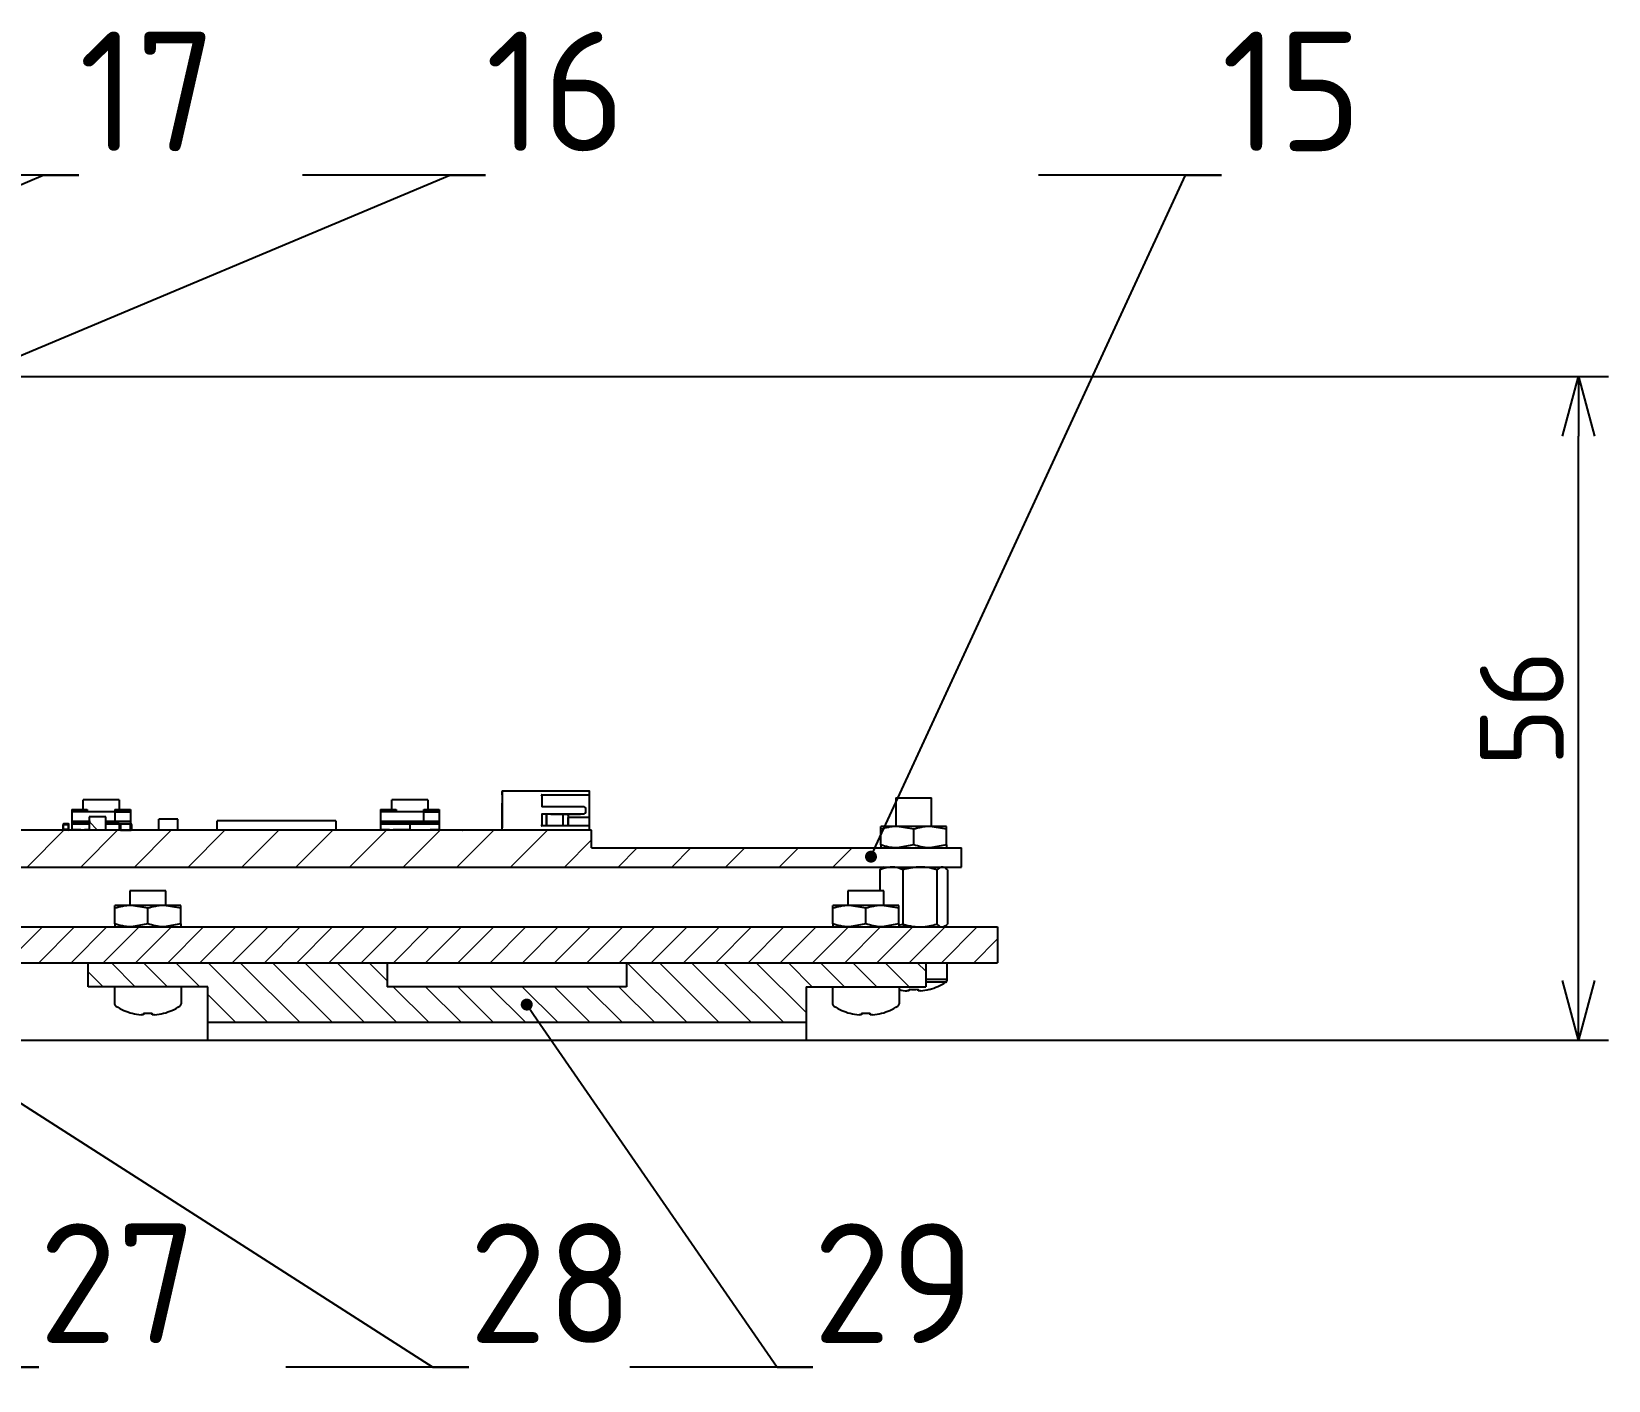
# Model space of a CAD drawing. Header units: millimetres. Extents: x 1005 to 1414, y 863 to 1244.
# Drawn here: x 1281.9 to 1413.7, y 945.6 to 1058.4 of the extents above; entities that cross this region are included whole.
import ezdxf
from ezdxf import colors
from ezdxf.entities.mleader import LeaderData, LeaderLine
from ezdxf.math import Vec2, Vec3

# ---------------------------------------------------------------- set-up
doc = ezdxf.new("R2010")
doc.units = ezdxf.units.MM
doc.layers.add('Nét mảnh', color=130, linetype='Continuous', lineweight=13)
doc.styles.add('MtXpl_TCVN_7284', font='')
doc.styles.get('MtXpl_TCVN_7284').set_extended_font_data('TCVN 7284')
doc.dimstyles.new('ISO-25$0', dxfattribs={"dimtxt": 4.375, "dimasz": 2.5, "dimexe": 1.25, "dimexo": 0.625, "dimtad": 1, "dimtxsty": 'Standard', "dimblk": 'OPEN30', "dimcen": 2.5, "dimadec": 0, "dimazin": 0, "dimtfac": 1, "dimtmove": 0, "dimatfit": 3, "dimldrblk": 'OPEN30', "dimfxl": 1, "dimarcsym": 0})

# ---------------------------------------------------------------- blocks, each defined once
blk = doc.blocks.new('_Dot')
at = {"color": 0, "linetype": 'ByBlock', "lineweight": -2}
blk.add_line((-0.5, 0), (-1, 0), dxfattribs=at)
at = {"color": 0, "linetype": 'ByBlock', "const_width": 0.5}
blk.add_lwpolyline([(-0.25, 0, 1), (0.25, 0, 1)], format="xyb", close=True, dxfattribs=at)
blk = doc.blocks.new('_Open30')
at = {"color": 0, "linetype": 'ByBlock', "lineweight": -2}
for p, q in [((-1, 0.268), (0, 0)), ((0, 0), (-1, -0.268)), ((0, 0), (-1, 0))]:
    blk.add_line(p, q, dxfattribs=at)
blk = doc.blocks.new('*D34')
at = {"layer": 'Defpoints', "color": 0, "transparency": 16777216}
for p in [(1209.85, 1029.53), (1411.21, 1029.53), (1210.65, 974.06)]:
    blk.add_point(p, dxfattribs=at)
at = {"layer": 'Nét mảnh', "color": 0, "lineweight": -2, "transparency": 16777216}
for p, q in [((1211.1, 1029.53), (1413.71, 1029.53)), ((1411.21, 979.06), (1411.21, 1024.53)), ((1211.9, 974.06), (1413.71, 974.06))]:
    blk.add_line(p, q, dxfattribs=at)
at = {"layer": 'Nét mảnh', "color": 0, "lineweight": -2, "transparency": 16777216, "xscale": 5, "yscale": 5, "zscale": 5}
for p, rotation in [((1411.21, 1029.53), 90), ((1411.21, 974.06), 270)]:
    blk.add_blockref('_Open30', p, dxfattribs=dict(at, rotation=rotation))
at = {"layer": 'Nét mảnh', "color": 0, "transparency": 16777216, "insert": (1406.46, 1001.8), "char_height": 8.75, "attachment_point": 5, "rotation": 90}
blk.add_mtext('{\\fTCVN 7284|b0|i0|c0|p34;\\H0.8x;56}', dxfattribs=at)

msp = doc.modelspace()

# ---------------------------------------------------------------- hatches: boundary and pattern name
at = {"linetype": 'Continuous', "lineweight": 18, "true_color": 0x000000}
h = msp.add_hatch(dxfattribs=at)
h.set_pattern_fill('ANSI31', color=18, angle=90, style=0)
h.set_pattern_definition([(135, (987.0718, 878.8958), (-2.245064, -2.245064), [])])
h.paths.add_polyline_path([(1288.138, 992.721), (1286.738, 992.721), (1286.738, 991.621), (1288.138, 991.621)], flags=0)
at = {"layer": 'Nét mảnh', "true_color": 0x000000}
h = msp.add_hatch(dxfattribs=at)
h.set_pattern_fill('ANSI31', color=18)
h.set_pattern_definition([(45, (-18185.877, -4182.3296), (-2.24506403, 2.24506403), [])])
h.paths.add_polyline_path([(1328.713, 991.621), (1306.835, 991.621), (1306.835, 991.601), (1306.638, 991.601), (1306.284, 991.602), (1306.284, 991.601), (1306.043, 991.601), (1304.912, 991.602), (1304.912, 991.601), (1299.885, 991.601), (1298.753, 991.602), (1298.753, 991.601), (1298.512, 991.601), (1298.159, 991.602), (1298.159, 991.601), (1297.962, 991.601), (1275.906, 991.621), (1275.906, 990.13), (1258.585, 990.13), (1257.8, 988.53), (1353.342, 988.53), (1354.102, 990.13), (1328.713, 990.13)])
h = msp.add_hatch(dxfattribs=at)
h.set_pattern_fill('ANSI31', color=18, scale=0.6)
h.set_pattern_definition([(45, (-18185.8771, -4182.3296), (-1.34703842, 1.34703842), [])])
h.paths.add_polyline_path([(1362.648, 983.53), (1244.864, 983.53), (1246.056, 980.53), (1362.648, 980.53)])
h.paths.add_polyline_path([(1244.864, 983.53), (1224.115, 983.53), (1223.286, 980.53), (1246.056, 980.53)])
h.paths.add_polyline_path([(1184.648, 983.53), (1177.18, 983.53), (1175.648, 981.686), (1175.648, 980.53), (1184.648, 980.53)])
h.paths.add_polyline_path([(1177.18, 983.53), (1175.648, 983.53), (1175.648, 981.686)], flags=17)
h.paths.add_polyline_path([(1224.115, 983.53), (1196.648, 983.53), (1196.648, 980.53), (1223.286, 980.53)])
h = msp.add_hatch(dxfattribs=at)
h.set_pattern_fill('ANSI31', color=18, scale=0.6, angle=90)
h.set_pattern_definition([(135, (-18185.8771, -4182.3296), (-1.34703842, -1.34703842), [])])
h.paths.add_polyline_path([(1346.648, 978.53), (1356.648, 978.53), (1356.648, 980.53), (1331.648, 980.53), (1331.648, 978.53), (1311.648, 978.53), (1311.648, 980.53), (1286.648, 980.53), (1286.648, 978.53), (1296.648, 978.53), (1296.648, 975.53), (1346.648, 975.53)])

# ---------------------------------------------------------------- linework, layer by layer
at = {"color": 18, "linetype": 'Continuous', "lineweight": 25, "true_color": 0x000000}
for p, q in [((1286.242, 993.334), (1286.242, 994.134)), ((1289.242, 994.134), (1286.242, 994.134)), ((1289.242, 994.134), (1289.242, 993.334)), ((1312.049, 993.334), (1312.049, 994.134)), ((1315.049, 994.134), (1312.049, 994.134)), ((1315.049, 994.134), (1315.049, 993.334)), ((1321.261, 994.841), (1321.261, 994.841)), ((1321.261, 994.841), (1321.261, 994.601)), ((1321.261, 994.571), (1321.261, 994.712)), ((1321.261, 994.601), (1321.261, 994.601)), ((1321.261, 994.571), (1321.261, 991.821)), ((1321.261, 992.371), (1321.261, 993.871)), ((1328.531, 994.871), (1321.291, 994.871)), ((1324.511, 994.571), (1328.531, 994.571)), ((1324.561, 994.521), (1324.561, 993.571)), ((1328.531, 993.871), (1328.531, 992.671)), ((1328.561, 994.601), (1328.561, 994.841)), ((1328.561, 992.671), (1328.561, 993.871)), ((1354.148, 994.305), (1354.148, 991.93)), ((1354.148, 994.305), (1357.148, 994.305)), ((1357.148, 991.93), (1357.148, 994.305)), ((1285.292, 993.334), (1286.588, 993.334)), ((1285.292, 993.334), (1285.292, 992.334)), ((1286.588, 993.134), (1285.292, 993.134)), ((1290.192, 993.134), (1285.292, 993.134)), ((1286.738, 992.334), (1285.292, 992.334)), ((1285.292, 992.334), (1285.292, 991.634)), ((1285.292, 992.334), (1286.842, 992.334)), ((1286.588, 993.334), (1286.588, 993.134)), ((1286.738, 992.721), (1286.738, 991.621)), ((1288.138, 992.721), (1286.738, 992.721)), ((1288.138, 991.621), (1288.138, 992.721)), ((1290.192, 992.334), (1288.138, 992.334)), ((1288.138, 992.334), (1290.192, 992.334)), ((1288.896, 993.334), (1290.192, 993.334)), ((1288.896, 993.334), (1288.896, 992.334)), ((1288.896, 993.134), (1290.192, 993.134)), ((1290.192, 993.334), (1290.192, 992.334)), ((1290.192, 992.334), (1290.192, 992.129)), ((1292.551, 991.621), (1292.551, 992.521)), ((1294.161, 992.521), (1292.551, 992.521)), ((1294.161, 991.621), (1294.161, 992.521)), ((1297.449, 991.621), (1297.449, 992.401)), ((1297.976, 992.401), (1297.449, 992.401)), ((1306.821, 992.401), (1297.976, 992.401)), ((1307.348, 992.401), (1306.821, 992.401)), ((1307.348, 992.401), (1307.348, 991.621)), ((1311.099, 993.334), (1312.395, 993.334)), ((1311.099, 993.334), (1311.099, 992.334)), ((1312.395, 993.134), (1311.099, 993.134)), ((1315.999, 993.134), (1311.099, 993.134)), ((1315.999, 992.334), (1311.099, 992.334)), ((1311.099, 992.334), (1311.099, 991.634)), ((1311.099, 992.334), (1315.999, 992.334)), ((1312.395, 993.334), (1312.395, 993.134)), ((1314.703, 993.334), (1315.999, 993.334)), ((1314.703, 992.334), (1314.703, 993.334)), ((1314.703, 993.134), (1315.999, 993.134)), ((1315.999, 993.334), (1315.999, 992.334)), ((1315.999, 992.334), (1315.999, 991.634)), ((1321.261, 993.551), (1321.261, 993.551)), ((1321.261, 991.621), (1321.261, 992.371)), ((1328.011, 993.571), (1324.561, 993.571)), ((1324.561, 992.971), (1328.011, 992.971)), ((1324.561, 992.971), (1324.561, 992.021)), ((1324.991, 992.871), (1324.961, 992.871)), ((1324.961, 991.971), (1324.961, 992.871)), ((1324.991, 991.971), (1324.991, 992.871)), ((1325.313, 993.571), (1325.313, 993.581)), ((1325.313, 993.581), (1327.813, 993.581)), ((1325.313, 992.971), (1325.313, 992.961)), ((1325.313, 992.961), (1327.813, 992.961)), ((1326.331, 992.871), (1326.361, 992.871)), ((1326.331, 992.871), (1326.331, 991.971)), ((1326.361, 991.971), (1326.361, 992.871)), ((1326.761, 992.871), (1326.761, 992.671)), ((1326.761, 992.871), (1326.791, 992.871)), ((1328.561, 992.671), (1326.761, 992.671)), ((1326.791, 992.871), (1326.771, 992.961)), ((1326.791, 992.671), (1326.791, 992.871)), ((1327.813, 993.581), (1327.813, 993.571)), ((1327.813, 992.961), (1327.813, 992.971)), ((1328.261, 993.221), (1328.261, 993.321)), ((1328.713, 991.621), (1275.906, 991.621)), ((1284.542, 992.079), (1285.05, 992.079)), ((1284.542, 992.079), (1284.542, 991.672)), ((1284.999, 991.672), (1284.542, 991.672)), ((1284.593, 992.129), (1284.593, 992.079)), ((1284.999, 992.129), (1284.593, 992.129)), ((1284.593, 991.672), (1284.593, 992.079)), ((1284.593, 991.621), (1284.593, 991.672)), ((1284.702, 992.132), (1284.702, 992.129)), ((1284.776, 992.129), (1284.776, 992.132)), ((1284.806, 992.132), (1284.776, 992.132)), ((1284.806, 992.129), (1284.806, 992.132)), ((1284.814, 992.132), (1284.806, 992.132)), ((1284.848, 992.132), (1284.838, 992.132)), ((1284.88, 992.129), (1284.88, 992.132)), ((1284.999, 992.129), (1284.999, 992.079)), ((1284.999, 992.079), (1284.999, 991.672)), ((1284.999, 991.621), (1284.999, 991.672)), ((1285.05, 991.672), (1284.999, 991.672)), ((1285.05, 991.672), (1285.05, 992.079)), ((1285.292, 992.134), (1286.738, 992.134)), ((1286.738, 992.134), (1285.292, 992.134)), ((1286.042, 991.634), (1285.292, 991.634)), ((1286.738, 991.634), (1286.342, 991.634)), ((1286.455, 991.631), (1286.455, 991.621)), ((1288.138, 992.134), (1290.192, 992.134)), ((1289.262, 992.134), (1288.138, 992.134)), ((1289.266, 992.079), (1289.266, 992.079)), ((1289.266, 991.672), (1289.266, 992.079)), ((1289.266, 991.672), (1289.266, 991.672)), ((1289.317, 992.129), (1290.181, 992.129)), ((1289.368, 992.129), (1289.368, 991.621)), ((1289.368, 991.621), (1290.181, 991.621)), ((1290.092, 992.129), (1290.092, 992.134)), ((1290.181, 992.129), (1290.181, 991.621)), ((1290.232, 992.129), (1290.181, 992.129)), ((1290.181, 991.621), (1290.232, 991.621)), ((1290.282, 992.079), (1290.282, 991.672)), ((1296.699, 991.621), (1296.692, 991.622)), ((1296.98, 991.622), (1296.993, 991.622)), ((1296.986, 991.621), (1296.98, 991.622)), ((1296.993, 991.622), (1296.986, 991.621)), ((1297.448, 992.132), (1297.449, 992.132)), ((1298.512, 991.621), (1298.159, 991.621)), ((1299.885, 991.621), (1298.753, 991.621)), ((1306.043, 991.621), (1304.912, 991.621)), ((1306.638, 991.621), (1306.284, 991.621)), ((1307.348, 991.621), (1306.913, 991.621)), ((1309.132, 991.627), (1309.132, 991.627)), ((1310.088, 991.625), (1310.089, 991.625)), ((1311.099, 992.134), (1315.999, 992.134)), ((1315.999, 992.134), (1311.099, 992.134)), ((1311.849, 991.634), (1311.099, 991.634)), ((1313.549, 991.634), (1312.149, 991.634)), ((1313.549, 992.134), (1313.549, 991.634)), ((1315.999, 991.634), (1315.249, 991.634)), ((1317.931, 991.623), (1317.931, 991.623)), ((1328.531, 991.971), (1324.511, 991.971)), ((1324.531, 991.976), (1324.531, 991.971)), ((1328.561, 991.621), (1328.561, 991.941)), ((1328.713, 990.13), (1328.713, 991.621)), ((1358.398, 991.93), (1352.898, 991.93)), ((1352.898, 990.376), (1352.898, 991.684)), ((1355.648, 991.684), (1354.273, 991.93)), ((1355.648, 990.376), (1355.648, 991.684)), ((1358.398, 991.684), (1357.023, 991.93)), ((1358.398, 990.376), (1358.398, 991.684)), ((1328.713, 990.13), (1359.648, 990.13)), ((1355.648, 990.376), (1354.273, 990.13)), ((1358.398, 990.376), (1357.023, 990.13)), ((1359.648, 988.53), (1359.648, 990.13)), ((1251.648, 988.53), (1359.648, 988.53)), ((1352.82, 988.305), (1353.023, 988.446)), ((1353.148, 988.53), (1353.015, 988.453)), ((1354.873, 988.53), (1354.752, 988.305)), ((1358.281, 988.453), (1358.148, 988.53)), ((1352.82, 988.305), (1352.82, 986.53)), ((1354.752, 988.305), (1354.752, 983.755)), ((1357.579, 988.305), (1357.579, 983.755)), ((1358.475, 988.305), (1358.475, 983.755)), ((1290.148, 986.53), (1290.148, 985.33)), ((1293.148, 986.53), (1290.148, 986.53)), ((1293.148, 985.33), (1293.148, 986.53)), ((1350.148, 986.53), (1350.148, 985.33)), ((1353.148, 986.53), (1350.148, 986.53)), ((1353.148, 985.33), (1353.148, 986.53)), ((1294.398, 985.33), (1288.898, 985.33)), ((1288.898, 983.776), (1288.898, 985.084)), ((1291.648, 985.084), (1290.273, 985.33)), ((1291.648, 983.776), (1291.648, 985.084)), ((1294.398, 985.084), (1293.023, 985.33)), ((1294.398, 983.776), (1294.398, 985.084)), ((1354.398, 985.33), (1348.898, 985.33)), ((1348.898, 983.776), (1348.898, 985.084)), ((1351.648, 985.084), (1350.273, 985.33)), ((1351.648, 983.776), (1351.648, 985.084)), ((1354.398, 985.084), (1353.023, 985.33)), ((1354.398, 983.776), (1354.398, 985.084)), ((1175.648, 983.53), (1362.648, 983.53)), ((1291.648, 983.776), (1290.273, 983.53)), ((1294.398, 983.776), (1293.023, 983.53)), ((1351.648, 983.776), (1350.273, 983.53)), ((1354.398, 983.776), (1353.023, 983.53)), ((1354.398, 983.664), (1354.752, 983.755)), ((1354.752, 983.755), (1354.873, 983.53)), ((1358.148, 983.53), (1358.281, 983.606)), ((1362.648, 983.53), (1362.648, 980.53)), ((1175.648, 980.53), (1362.648, 980.53)), ((1286.648, 978.53), (1286.648, 980.53)), ((1311.648, 980.53), (1311.648, 978.53)), ((1331.648, 980.53), (1331.648, 978.53)), ((1356.648, 980.53), (1356.648, 978.53)), ((1358.448, 979.133), (1358.448, 980.53)), ((1358.448, 979.133), (1356.648, 979.133)), ((1296.648, 978.53), (1286.648, 978.53)), ((1288.848, 978.53), (1288.848, 977.133)), ((1294.448, 977.133), (1294.448, 978.53)), ((1296.648, 974.062), (1296.648, 978.53)), ((1331.648, 978.53), (1311.648, 978.53)), ((1346.648, 978.53), (1356.648, 978.53)), ((1346.648, 978.53), (1346.648, 974.062)), ((1348.848, 978.53), (1348.848, 977.133)), ((1354.448, 977.133), (1354.448, 978.53)), ((1355.278, 978.176), (1355.083, 978.176)), ((1355.278, 978.318), (1355.278, 978.176)), ((1356.018, 978.176), (1356.018, 978.318)), ((1356.213, 978.176), (1356.018, 978.176)), ((1358.322, 978.905), (1356.648, 978.905)), ((1356.954, 978.318), (1356.961, 978.305)), ((1290.335, 976.305), (1290.342, 976.318)), ((1291.278, 976.176), (1291.083, 976.176)), ((1291.278, 976.318), (1291.278, 976.176)), ((1292.018, 976.176), (1292.018, 976.318)), ((1292.213, 976.176), (1292.018, 976.176)), ((1292.954, 976.318), (1292.961, 976.305)), ((1346.648, 975.53), (1296.648, 975.53)), ((1350.335, 976.305), (1350.342, 976.318)), ((1351.278, 976.176), (1351.083, 976.176)), ((1351.278, 976.318), (1351.278, 976.176)), ((1352.018, 976.176), (1352.018, 976.318)), ((1352.213, 976.176), (1352.018, 976.176)), ((1352.954, 976.318), (1352.961, 976.305)), ((1296.648, 974.062), (1346.648, 974.062))]:
    msp.add_line(p, q, dxfattribs=at)
at = {"color": 18, "linetype": 'Continuous', "lineweight": 25, "true_color": 0x000000, "flags": 128}
for points in [[(1328.531, 994.571), (1328.531, 994.558), (1328.531, 994.518), (1328.531, 994.453), (1328.531, 994.366), (1328.531, 994.26), (1328.531, 994.139), (1328.531, 994.008), (1328.531, 993.871)], [(1324.961, 992.871), (1324.946, 992.948), (1324.934, 992.971)], [(1326.791, 991.971), (1326.791, 991.985), (1326.791, 992.025), (1326.791, 992.089), (1326.791, 992.176), (1326.791, 992.283), (1326.791, 992.404), (1326.791, 992.535), (1326.791, 992.671)], [(1328.531, 992.671), (1328.531, 992.535), (1328.531, 992.404), (1328.531, 992.283), (1328.531, 992.176), (1328.531, 992.089), (1328.531, 992.025), (1328.531, 991.985), (1328.531, 991.971)], [(1317.919, 991.621), (1317.929, 991.622), (1317.931, 991.623)]]:
    msp.add_lwpolyline(points, dxfattribs=at)
at = {"color": 18, "linetype": 'Continuous', "lineweight": 25, "true_color": 0x000000}
for centre, radius, start, end in [((1321.291, 994.841), 0.03, 90, 179.99999), ((1324.511, 994.521), 0.05, 0, 90), ((1328.531, 994.841), 0.03, 0, 90), ((1328.531, 994.601), 0.03, 270, 0), ((1324.761, 992.871), 0.2, 150, 179.99999), ((1324.761, 992.871), 0.2, 0.00001, 30), ((1326.561, 992.871), 0.2, 153.25632, 179.99999), ((1326.561, 992.871), 0.2, 0.00001, 26.74368), ((1328.011, 993.321), 0.25, 0, 90), ((1328.011, 993.221), 0.25, 270, 0), ((1284.593, 992.079), 0.0508, 90, 180), ((1284.593, 991.672), 0.0508, 180, 268.68724), ((1284.999, 992.079), 0.0508, 360, 90), ((1284.999, 991.672), 0.0508, 270, 360), ((1289.317, 992.079), 0.0508, 90.00001, 180.00001), ((1289.317, 991.672), 0.0508, 180.00001, 269.99999), ((1290.232, 992.079), 0.0508, 0, 90), ((1290.232, 991.672), 0.0508, 270, 0), ((1324.511, 992.021), 0.05, 270, 0), ((1328.531, 991.941), 0.03, 0, 90), ((1358.178, 979.133), 0.27, 302.33603, 0), ((1355.648, 983.13), 4.986, 256.07451, 263.49658), ((1355.648, 983.783), 5.477, 266.1266, 273.8734), ((1355.648, 983.13), 4.986, 276.50342, 285.18786), ((1355.648, 983.13), 5, 285.21928, 302.33603), ((1289.118, 977.133), 0.27, 180, 237.66397), ((1291.648, 981.13), 5, 237.66397, 254.78072), ((1291.648, 981.13), 5, 285.21928, 302.33603), ((1294.178, 977.133), 0.27, 302.33603, 0), ((1349.118, 977.133), 0.27, 180, 237.66397), ((1351.648, 981.13), 5, 237.66397, 254.78072), ((1351.648, 981.13), 5, 285.21928, 302.33603), ((1354.178, 977.133), 0.27, 302.33603, 0), ((1291.648, 981.13), 4.986, 254.81214, 263.49658), ((1291.648, 981.783), 5.477, 266.1266, 273.8734), ((1291.648, 981.13), 4.986, 276.50342, 285.18786), ((1351.648, 981.13), 4.986, 254.81214, 263.49658), ((1351.648, 981.783), 5.477, 266.1266, 273.8734), ((1351.648, 981.13), 4.986, 276.50342, 285.18786)]:
    msp.add_arc(centre, radius, start, end, dxfattribs=at)
for points, knots in [([(1321.261, 994.712), (1321.261, 994.753), (1321.261, 994.826), (1321.261, 994.837), (1321.261, 994.841)], [0, 0, 0, 0, 0.56, 1, 1, 1, 1]), ([(1321.261, 994.601), (1321.261, 994.599), (1321.261, 994.596), (1321.261, 994.577), (1321.261, 994.571)], [0, 0, 0, 0, 0.7199856, 1, 1, 1, 1]), ([(1328.561, 993.871), (1328.561, 993.975), (1328.561, 994.19), (1328.561, 994.435), (1328.561, 994.578), (1328.561, 994.594), (1328.561, 994.601)], [0, 0, 0, 0, 0.2702613, 0.5624294, 0.7897364, 1, 1, 1, 1]), ([(1324.991, 992.871), (1324.99, 992.906), (1324.989, 992.943), (1324.968, 992.97), (1324.966, 992.971)], [0, 0, 0, 0, 0.9367018, 1, 1, 1, 1]), ([(1326.352, 992.961), (1326.349, 992.956), (1326.333, 992.929), (1326.332, 992.897), (1326.331, 992.871)], [0, 0, 0, 0, 0.1910413, 1, 1, 1, 1]), ([(1326.761, 991.97), (1326.761, 991.997), (1326.761, 992.09), (1326.761, 992.347), (1326.761, 992.566), (1326.761, 992.671)], [0, 0, 0, 0, 0.1772338, 0.6046404, 1, 1, 1, 1]), ([(1326.761, 992.671), (1326.761, 992.568), (1326.761, 992.353), (1326.761, 992.108), (1326.761, 991.965), (1326.761, 991.949), (1326.761, 991.941)], [0, 0, 0, 0, 0.2702613, 0.5624294, 0.7897364, 1, 1, 1, 1]), ([(1328.561, 991.941), (1328.561, 991.954), (1328.561, 991.981), (1328.561, 992.179), (1328.561, 992.424), (1328.561, 992.591), (1328.561, 992.671)], [0, 0, 0, 0, 0.2702613, 0.5624294, 0.7897364, 1, 1, 1, 1]), ([(1284.765, 992.132), (1284.764, 992.132), (1284.764, 992.132), (1284.76, 992.132), (1284.756, 992.132), (1284.752, 992.132), (1284.751, 992.132)], [0, 0, 0, 0, 0.27950424, 0.55931601, 0.77977311, 1, 1, 1, 1]), ([(1284.863, 992.132), (1284.86, 992.132), (1284.855, 992.132), (1284.849, 992.132), (1284.849, 992.132), (1284.848, 992.132)], [0, 0, 0, 0, 0.2800412, 0.5593367, 1, 1, 1, 1]), ([(1284.877, 992.132), (1284.877, 992.132), (1284.877, 992.132), (1284.874, 992.132), (1284.869, 992.132), (1284.865, 992.132), (1284.863, 992.132)], [0, 0, 0, 0, 0.2809469, 0.5600579, 0.7798705, 1, 1, 1, 1]), ([(1354.273, 991.93), (1354.24, 991.93), (1353.776, 991.926), (1353.321, 991.801), (1352.898, 991.684)], [0, 0, 0, 0, 0.0701503, 1, 1, 1, 1]), ([(1352.898, 991.684), (1352.898, 991.721), (1352.898, 991.865), (1352.898, 991.902), (1352.898, 991.93)], [0, 0, 0, 0, 0.2575513, 1, 1, 1, 1]), ([(1357.023, 991.93), (1356.99, 991.93), (1356.526, 991.926), (1356.071, 991.801), (1355.648, 991.684)], [0, 0, 0, 0, 0.0701503, 1, 1, 1, 1]), ([(1358.398, 991.684), (1358.398, 991.721), (1358.398, 991.865), (1358.398, 991.902), (1358.398, 991.93)], [0, 0, 0, 0, 0.25755135, 1, 1, 1, 1]), ([(1354.273, 990.13), (1354.24, 990.13), (1353.994, 990.132), (1353.528, 990.186), (1353.109, 990.312), (1352.898, 990.376)], [0, 0, 0, 0, 0.0700125, 0.5307444, 1, 1, 1, 1]), ([(1352.898, 990.376), (1352.898, 990.339), (1352.898, 990.195), (1352.898, 990.157), (1352.898, 990.13)], [0, 0, 0, 0, 0.2575513, 1, 1, 1, 1]), ([(1357.023, 990.13), (1356.99, 990.13), (1356.526, 990.134), (1356.071, 990.259), (1355.648, 990.376)], [0, 0, 0, 0, 0.0701503, 1, 1, 1, 1]), ([(1358.398, 990.376), (1358.398, 990.339), (1358.398, 990.195), (1358.398, 990.157), (1358.398, 990.13)], [0, 0, 0, 0, 0.2575513, 1, 1, 1, 1]), ([(1354.752, 988.305), (1354.565, 988.375), (1354.213, 988.508), (1353.555, 988.562), (1353.105, 988.404), (1352.82, 988.305)], [0, 0, 0, 0, 0.2956528, 0.5552834, 1, 1, 1, 1]), ([(1357.579, 988.305), (1357.305, 988.375), (1356.79, 988.508), (1355.827, 988.562), (1355.168, 988.404), (1354.752, 988.305)], [0, 0, 0, 0, 0.2956528, 0.5552834, 1, 1, 1, 1]), ([(1358.475, 988.305), (1358.389, 988.375), (1358.225, 988.508), (1357.92, 988.562), (1357.711, 988.404), (1357.579, 988.305)], [0, 0, 0, 0, 0.2956528, 0.5552834, 1, 1, 1, 1]), ([(1290.273, 985.33), (1290.24, 985.33), (1289.776, 985.326), (1289.321, 985.201), (1288.898, 985.084)], [0, 0, 0, 0, 0.0701503, 1, 1, 1, 1]), ([(1288.898, 985.084), (1288.898, 985.121), (1288.898, 985.265), (1288.898, 985.302), (1288.898, 985.33)], [0, 0, 0, 0, 0.2575513, 1, 1, 1, 1]), ([(1293.023, 985.33), (1292.99, 985.33), (1292.526, 985.326), (1292.071, 985.201), (1291.648, 985.084)], [0, 0, 0, 0, 0.0701503, 1, 1, 1, 1]), ([(1294.398, 985.084), (1294.398, 985.121), (1294.398, 985.265), (1294.398, 985.302), (1294.398, 985.33)], [0, 0, 0, 0, 0.25755135, 1, 1, 1, 1]), ([(1350.273, 985.33), (1350.24, 985.33), (1349.776, 985.326), (1349.321, 985.201), (1348.898, 985.084)], [0, 0, 0, 0, 0.0701503, 1, 1, 1, 1]), ([(1348.898, 985.084), (1348.898, 985.121), (1348.898, 985.265), (1348.898, 985.302), (1348.898, 985.33)], [0, 0, 0, 0, 0.2575513, 1, 1, 1, 1]), ([(1353.023, 985.33), (1352.99, 985.33), (1352.526, 985.326), (1352.071, 985.201), (1351.648, 985.084)], [0, 0, 0, 0, 0.0701503, 1, 1, 1, 1]), ([(1354.398, 985.084), (1354.398, 985.121), (1354.398, 985.265), (1354.398, 985.302), (1354.398, 985.33)], [0, 0, 0, 0, 0.25755135, 1, 1, 1, 1]), ([(1290.273, 983.53), (1290.24, 983.53), (1289.994, 983.532), (1289.528, 983.586), (1289.109, 983.712), (1288.898, 983.776)], [0, 0, 0, 0, 0.0700125, 0.5307444, 1, 1, 1, 1]), ([(1288.898, 983.776), (1288.898, 983.739), (1288.898, 983.595), (1288.898, 983.557), (1288.898, 983.53)], [0, 0, 0, 0, 0.2575513, 1, 1, 1, 1]), ([(1293.023, 983.53), (1292.99, 983.53), (1292.526, 983.534), (1292.071, 983.659), (1291.648, 983.776)], [0, 0, 0, 0, 0.0701503, 1, 1, 1, 1]), ([(1294.398, 983.776), (1294.398, 983.739), (1294.398, 983.595), (1294.398, 983.557), (1294.398, 983.53)], [0, 0, 0, 0, 0.2575513, 1, 1, 1, 1]), ([(1350.273, 983.53), (1350.24, 983.53), (1349.994, 983.532), (1349.528, 983.586), (1349.109, 983.712), (1348.898, 983.776)], [0, 0, 0, 0, 0.0700125, 0.5307444, 1, 1, 1, 1]), ([(1348.898, 983.776), (1348.898, 983.739), (1348.898, 983.595), (1348.898, 983.557), (1348.898, 983.53)], [0, 0, 0, 0, 0.2575513, 1, 1, 1, 1]), ([(1353.023, 983.53), (1352.99, 983.53), (1352.526, 983.534), (1352.071, 983.659), (1351.648, 983.776)], [0, 0, 0, 0, 0.0701503, 1, 1, 1, 1]), ([(1354.398, 983.776), (1354.398, 983.739), (1354.398, 983.595), (1354.398, 983.557), (1354.398, 983.53)], [0, 0, 0, 0, 0.2575513, 1, 1, 1, 1]), ([(1354.752, 983.755), (1355.026, 983.684), (1355.541, 983.552), (1356.504, 983.498), (1357.163, 983.656), (1357.579, 983.755)], [0, 0, 0, 0, 0.2956528, 0.5552834, 1, 1, 1, 1]), ([(1357.579, 983.755), (1357.666, 983.684), (1357.83, 983.552), (1358.135, 983.498), (1358.344, 983.656), (1358.475, 983.755)], [0, 0, 0, 0, 0.2956528, 0.5552834, 1, 1, 1, 1])]:
    msp.add_open_spline(points, degree=3, knots=knots, dxfattribs=at)

# ---------------------------------------------------------------- dimensions: what is measured, and where the dimension line sits
at = {"layer": 'Nét mảnh', "color": 18, "true_color": 0x000000}
dim = msp.add_linear_dim(base=(1411.207, 1029.53), p1=(1210.648, 974.062), p2=(1209.848, 1029.53), angle=90, text='{\\fTCVN 7284|b0|i0|c0|p34;\\H0.8x;56}', dimstyle='ISO-25$0', override={"dimscale": 2}, dxfattribs=at)
dim.commit()
dim.dimension.update_dxf_attribs({"geometry": '*D34', "text_midpoint": (1406.457, 1001.796)})

# ---------------------------------------------------------------- leaders
ml = msp.add_multileader_mtext('Standard', dxfattribs=at)
ml.set_content('17', color=(0, 0, 0), style='MtXpl_TCVN_7284')
ml.set_leader_properties()
ml.set_arrow_properties(name='DOT')
ml.build(insert=Vec2(0, 0))
ml.multileader.update_dxf_attribs({"text_left_attachment_type": 5, "text_right_attachment_type": 5, "dogleg_length": 3, "arrow_head_size": 1})
ctx = ml.context
ctx.base_point, ctx.char_height, ctx.arrow_head_size, ctx.landing_gap_size, ctx.plane_origin = Vec3(1285.893, 1046.358), 10, 1, 0, Vec3(1190.734, 1022.485)
ctx.left_attachment, ctx.right_attachment = 5, 5
notes = []
notes.append((ctx, [(0, (1, 1, 0), (1282.893, 1046.358), (1, 0), 3, [(0, [(1199.416, 1010.9)], 0, [])])]))
ctx.mtext.insert, ctx.mtext.flow_direction = Vec3(1285.893, 1058.358), 5
ml = msp.add_multileader_mtext('Standard', dxfattribs=at)
ml.set_content('16', color=(0, 0, 0), style='MtXpl_TCVN_7284')
ml.set_leader_properties()
ml.set_arrow_properties(name='DOT')
ml.build(insert=Vec2(0, 0))
ml.multileader.update_dxf_attribs({"text_left_attachment_type": 5, "text_right_attachment_type": 5, "dogleg_length": 3, "arrow_head_size": 1})
ctx = ml.context
ctx.base_point, ctx.char_height, ctx.arrow_head_size, ctx.landing_gap_size, ctx.plane_origin = Vec3(1319.869, 1046.358), 10, 1, 0, Vec3(1226.15, 1014.03)
ctx.left_attachment, ctx.right_attachment = 5, 5
notes.append((ctx, [(0, (1, 1, 0), (1316.869, 1046.358), (1, 0), 3, [(0, [(1232.223, 1010.751)], 0, [])])]))
ctx.mtext.insert, ctx.mtext.flow_direction = Vec3(1319.869, 1058.358), 5
ml = msp.add_multileader_mtext('Standard', dxfattribs=at)
ml.set_content('15', color=(0, 0, 0), style='MtXpl_TCVN_7284')
ml.set_leader_properties()
ml.set_arrow_properties(name='DOT')
ml.build(insert=Vec2(0, 0))
ml.multileader.update_dxf_attribs({"text_left_attachment_type": 5, "text_right_attachment_type": 5, "dogleg_length": 3, "arrow_head_size": 1})
ctx = ml.context
ctx.base_point, ctx.char_height, ctx.arrow_head_size, ctx.landing_gap_size, ctx.plane_origin = Vec3(1381.365, 1046.358), 10, 1, 0, Vec3(1352.076, 985.868)
ctx.left_attachment, ctx.right_attachment = 5, 5
notes.append((ctx, [(0, (1, 1, 0), (1378.365, 1046.358), (1, 0), 3, [(0, [(1352.076, 989.395)], 0, [])])]))
ctx.mtext.insert, ctx.mtext.flow_direction = Vec3(1381.365, 1058.358), 5
ml = msp.add_multileader_mtext('Standard', dxfattribs=at)
ml.set_content('27', color=(0, 0, 0), style='MtXpl_TCVN_7284')
ml.set_leader_properties()
ml.set_arrow_properties(name='DOT')
ml.build(insert=Vec2(0, 0))
ml.multileader.update_dxf_attribs({"text_left_attachment_type": 5, "text_right_attachment_type": 5, "dogleg_length": 3, "arrow_head_size": 1})
ctx = ml.context
ctx.base_point, ctx.char_height, ctx.arrow_head_size, ctx.landing_gap_size, ctx.plane_origin = Vec3(1282.541, 946.745), 10, 1, 0, Vec3(1303.407, 977.067)
ctx.left_attachment, ctx.right_attachment = 5, 5
notes.append((ctx, [(1, (1, 1, 0), (1279.541, 946.745), (1, 0), 3, [(0, [(1240.769, 991.619)], 0, [])])]))
ctx.mtext.insert, ctx.mtext.flow_direction = Vec3(1282.541, 958.745), 5
ml = msp.add_multileader_mtext('Standard', dxfattribs=at)
ml.set_content('28', color=(0, 0, 0), style='MtXpl_TCVN_7284')
ml.set_leader_properties()
ml.set_arrow_properties(name='DOT')
ml.build(insert=Vec2(0, 0))
ml.multileader.update_dxf_attribs({"text_left_attachment_type": 5, "text_right_attachment_type": 5, "dogleg_length": 3, "arrow_head_size": 1})
ctx = ml.context
ctx.base_point, ctx.char_height, ctx.arrow_head_size, ctx.landing_gap_size, ctx.plane_origin = Vec3(1318.474, 946.745), 10, 1, 0, Vec3(1351.949, 986.074)
ctx.left_attachment, ctx.right_attachment = 5, 5
notes.append((ctx, [(0, (1, 1, 0), (1315.474, 946.745), (1, 0), 3, [(0, [(1264.33, 979.475)], 0, [])])]))
ctx.mtext.insert, ctx.mtext.flow_direction = Vec3(1318.474, 958.745), 5
ml = msp.add_multileader_mtext('Standard', dxfattribs=at)
ml.set_content('29', color=(0, 0, 0), style='MtXpl_TCVN_7284')
ml.set_leader_properties()
ml.set_arrow_properties(name='DOT')
ml.build(insert=Vec2(0, 0))
ml.multileader.update_dxf_attribs({"text_left_attachment_type": 5, "text_right_attachment_type": 5, "dogleg_length": 3, "arrow_head_size": 1})
ctx = ml.context
ctx.base_point, ctx.char_height, ctx.arrow_head_size, ctx.landing_gap_size, ctx.plane_origin = Vec3(1347.226, 946.745), 10, 1, 0, Vec3(1323.309, 977.036)
ctx.left_attachment, ctx.right_attachment = 5, 5
notes.append((ctx, [(0, (1, 1, 0), (1344.226, 946.745), (1, 0), 3, [(0, [(1323.309, 977.036)], 0, [])])]))
ctx.mtext.insert, ctx.mtext.flow_direction = Vec3(1347.226, 958.745), 5
for ctx, leaders in notes:
    for number, flags, end, landing, length, lines in leaders:
        leader = LeaderData()
        leader.index, (leader.has_last_leader_line, leader.has_dogleg_vector, leader.attachment_direction) = number, flags
        leader.last_leader_point, leader.dogleg_vector, leader.dogleg_length = Vec3(end), Vec3(landing), length
        for number, points, colour, breaks in lines:
            line = LeaderLine()
            line.index, line.vertices, line.color, line.breaks = number, Vec3.list(points), colors.encode_raw_color(colour), breaks
            leader.lines.append(line)
        ctx.leaders.append(leader)

doc.saveas('drawing.dxf')
